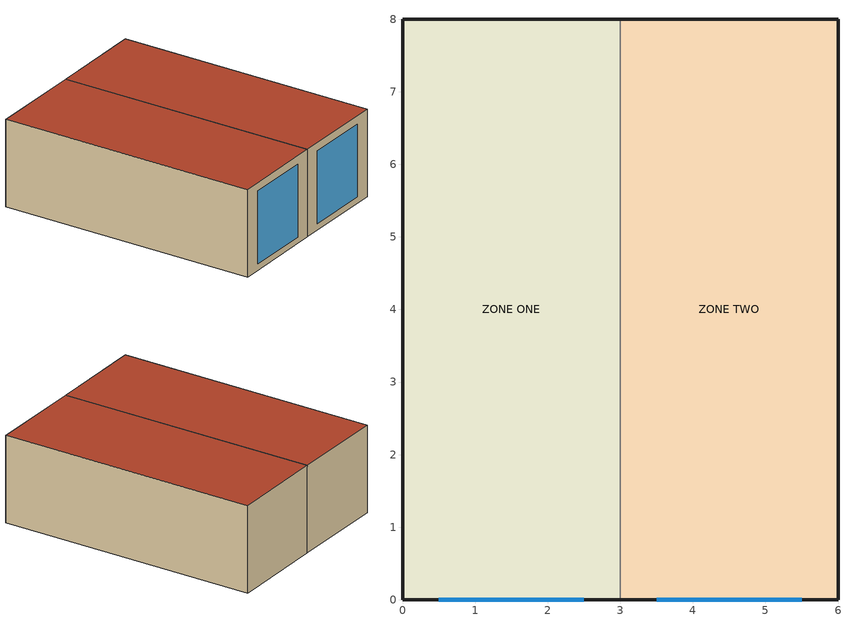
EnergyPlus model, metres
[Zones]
ZONE ONE
 floor ground (FLOOR 2): 0,0 0,8 3,8 3,0 z0
 wall outside (EXT WALL): 3,8 0,8 0,0 3,0 z0:2.7
 wall to ZONE TWO (INT WALL 1): 3,0 3,8 z0:2.7
 window (TM33 Type B WINDOW): 0.5,0 2.5,0 z0.2:2.45
 roof outside (ROOF 2): 0,8 0,0 3,0 3,8 z2.7
ZONE TWO
 floor ground (FLOOR 2): 3,0 3,8 6,8 6,0 z0
 wall outside (EXT WALL): 3,0 6,0 6,8 3,8 z0:2.7
 window (TM33 Type B WINDOW): 3.5,0 5.5,0 z0.2:2.45
 roof outside (ROOF 2): 3,8 3,0 6,0 6,8 z2.7
[Site:Location]
LONDON: Latitude {deg}=51.48; Longitude {deg}=-0.45; Time Zone {hr}=0; Elevation {m}=24
[Site:GroundTemperature:BuildingSurface]
10, 10, 10, 10, 10, 10, 10, 10, 10, 10, 10, 10
[Site:GroundReflectance]
0.2, 0.2, 0.2, 0.2, 0.2, 0.2, 0.2, 0.2, 0.2, 0.2, 0.2, 0.2
[Building]
Case G8.4: North Axis {deg}=0; Terrain=Country; Loads Convergence Tolerance Value=0.04; Temperature Convergence Tolerance Value {deltaC}=0.004; Solar Distribution=FullInteriorAndExterior; Minimum Number of Warmup Days=6
[Material] Roughness=Smooth
Name | Thickness {m} | Conductivity {W/m-K} | Density {kg/m3} | Specific Heat {J/kg-K} | Thermal Absorptance | Solar Absorptance | Visible Absorptance
BRICK | 0.115 | 0.99 | 1800 | 850 | 0.9 | 0.8 | 0.8
INSULATION 1 | 0.06 | 0.04 | 30 | 850 | 0.000001 | 0.000001 | 0.000001
MASONRY | 0.175 | 0.79 | 1600 | 850 | 0.000001 | 0.000001 | 0.000001
PLASTER 1 | 0.015 | 0.7 | 1400 | 850 | 0.9 | 0.3 | 0.3
PLASTER 2 | 0.012 | 0.21 | 900 | 850 | 0.9 | 0.3 | 0.3
INSULATION 2 | 1 | 0.04 | 50 | 850 | 0.000001 | 0.000001 | 0.000001
TIMBER | 0.025 | 0.15 | 650 | 1600 | 0.9 | 0.8 | 0.8
TILES | 0.004 | 0.23 | 1500 | 1300 | 0.9 | 0.9 | 0.9
CONCRETE-ROOF | 0.2 | 2.1 | 2400 | 850 | 0.9 | 0.3 | 0.3
ACOUSTIC TILE | 0.02 | 0.06 | 400 | 840 | 0.9 | 0.3 | 0.3
[Construction]
EXT WALL: BRICK, INSULATION 1, MASONRY, PLASTER 1
INT WALL 1: PLASTER 2, INSULATION 1, PLASTER 2
FLOOR 2: INSULATION 2, TIMBER
ROOF 2: TILES, INSULATION 2, CONCRETE-ROOF, ROOF AIR SPACE, ACOUSTIC TILE
TM33 Type B Window: TM33 High Performance Glass, Air Space Resistance, TM33 Clear Glass
[Material:AirGap]
ROOF AIR SPACE: Thermal Resistance {m2-K/W}=0.18
[WindowMaterial:Glazing] Optical Data Type=SpectralAverage; Thickness {m}=0.006; Infrared Transmittance at Normal Incidence=0; Front Side Infrared Hemispherical Emissivity=0.837; Conductivity {W/m-K}=1.06
Name | Solar Transmittance at Normal Incidence | Front Side Solar Reflectance at Normal Incidence | Back Side Solar Reflectance at Normal Incidence | Visible Transmittance at Normal Incidence | Front Side Visible Reflectance at Normal Incidence | Back Side Visible Reflectance at Normal Incidence | Back Side Infrared Hemispherical Emissivity
TM33 Clear Glass | 0.789 | 0.072 | 0.072 | 0.789 | 0.072 | 0.072 | 0.837
TM33 High Performance Glass | 0.39 | 0.31 | 0.45 | 0.39 | 0.31 | 0.45 | 0.025
[WindowMaterial:Gas]
Air Space Resistance: Gas Type=AIR; Thickness {m}=0.012
[Zone] Type=1; Multiplier=1; Ceiling Height {m}=2.7; Volume {m3}=129.6
ZONE ONE; ZONE TWO
[ZoneInfiltration:DesignFlowRate] Schedule=Sch 1; Design Flow Rate Calculation Method=Flow/Zone; Design Flow Rate {m3/s}=0.018; Constant Term Coefficient=1; Temperature Term Coefficient=0; Velocity Term Coefficient=0; Velocity Squared Term Coefficient=0
Name | Zone or ZoneList
ZONE ONE Infil 1 | ZONE ONE
ZONE TWO Infil 1 | ZONE TWO
[Schedule:Day:Hourly]
Day Sch 1: 1, 1, 1, 1, 1, 1, 1, 1, 1, 1, 1, 1, 1, 1, 1, 1, 1, 1, 1, 1, 1, 1, 1, 1
[Schedule:Week:Daily]
Week Sch 1: Day Sch 1, Day Sch 1, Day Sch 1, Day Sch 1, Day Sch 1, Day Sch 1, Day Sch 1, Day Sch 1, Day Sch 1, Day Sch 1, Day Sch 1, Day Sch 1
[Schedule:Year]
Sch 1: Week Sch 1, 1, 1, 12, 31
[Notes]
CIBSE TM33 Case G8.4-Overheating Risk
Basic file description: Two zone building with all surfaces different
Author:   R. H. Henninger,  GARD Analytics, Inc.
Date:     Dec 19, 2012
Run:      CIBSE TM33 Design Summer Year
Building: Fictional 2 zone building, lightweight construction with Type B glass
Internal: None.
System:   None.
Plant:    None.
Material layer names follow:
Material layer names follow:
Material layer names follow:
